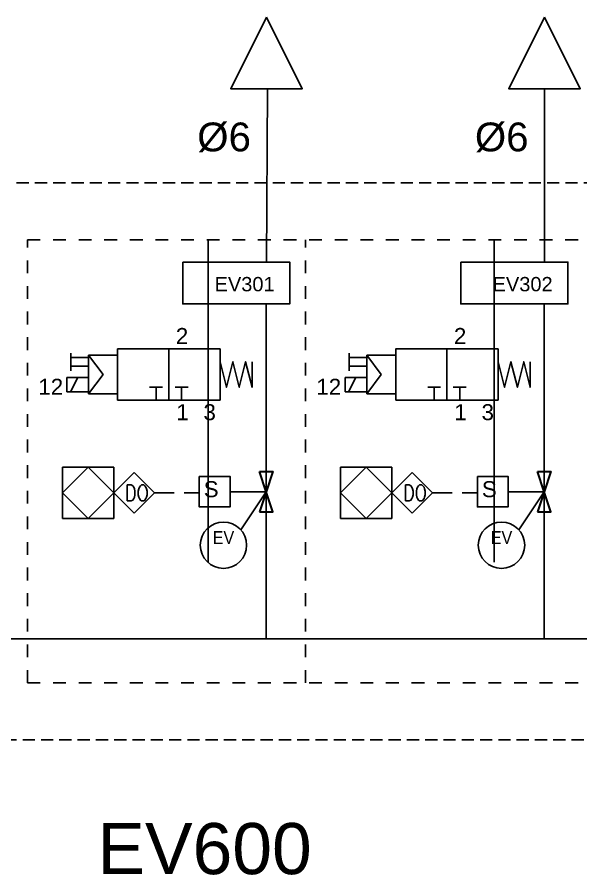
# Model space of a CAD drawing. Header units: millimetres. Extents: x 256 to 2599, y 626 to 1192.
# Drawn here: x 1922.1 to 2010.1, y 791.1 to 925.1 of the extents above; entities that cross this region are included whole.
import ezdxf
from ezdxf.enums import TextEntityAlignment as Align

# ---------------------------------------------------------------- set-up
doc = ezdxf.new("R2010")
doc.units = ezdxf.units.MM
for name, pattern in [('AM_ISO08W050', [18, 12, -1.5, 3, -1.5]), ('DASHEDTHIN0', [4, 2, -2]), ('HIDDEN', [9.525, 6.35, -3.175])]:
    doc.linetypes.add(name, pattern=pattern)
doc.layers.add('-Aria', color=7, linetype='Continuous', lineweight=30)
for name, color, linetype in [('10', 1, 'AM_ISO08W050'), ('Aria compressa', 140, 'Continuous'), ('Tag', 7, 'Continuous')]:
    doc.layers.add(name, color=color, linetype=linetype)
doc.styles.add('ARIAL_090', font='arial.ttf', dxfattribs={"width": 0.9})
doc.styles.add('PNP_LTYPE', font='txt.shx')
doc.styles.add('SIMPLEX', font='SIMPLEX', dxfattribs={"width": 0.8})
doc.styles.get("Standard").update_dxf_attribs({"font": 'arial.ttf'})
doc.linetypes.add('ISO-GENERAL', pattern='A,5,["/",PNP_LTYPE,S=1.5,R=0,X=0,Y=-0.75],-0.0001', length=5.0001)

# ---------------------------------------------------------------- blocks, each defined once
blk = doc.blocks.new('h3083')
for p, q in [((0, 8), (8, 8)), ((0, 0), (0, 8)), ((8, 8), (8, 0)), ((8, 0), (0, 0))]:
    blk.add_line(p, q)
blk = doc.blocks.new('*U28')
at = {"color": 0, "linetype": 'ByBlock', "lineweight": -2}
for start, end in [(0, 180), (180, 0)]:
    blk.add_arc((0, 0), 5, start, end, dxfattribs=at)
at = {"color": 0, "linetype": 'ByBlock', "lineweight": -2, "width": 0.9}
for tag, p in [('#(TargetObject.Type)', (0, 1.65)), ('#(TargetObject.LoopNumber)', (0, -1.65))]:
    blk.add_attdef(tag, text='', height=2.5, dxfattribs=at).set_placement(p, align=Align.MIDDLE_CENTER)
blk = doc.blocks.new('h3090')
for p, q in [((5.656854, 5.656854), (0, 0)), ((11.313708, 0), (5.656854, 5.656854)), ((0, 0), (5.656854, -5.656854)), ((5.656854, -5.656854), (11.313708, 0))]:
    blk.add_line(p, q)
blk = doc.blocks.new('do')
at = {"layer": 'Tag', "xscale": 0.5625, "yscale": 0.5625, "zscale": 0.5625}
blk.add_blockref('h3090', (1762.23, 791.36), dxfattribs=at)
blk.add_attdef('TEXT', (1763.61, 790.42), '', height=1.93)
blk = doc.blocks.new('h5010')
for p, q in [((-4, -2), (-4, 2)), ((0, 1), (-4, 1)), ((0, -1), (-4, -1))]:
    blk.add_line(p, q)
blk = doc.blocks.new('h5100')
for p, q in [((-6, -2), (-6, 2)), ((-6, 2), (0, 2)), ((-5, -2), (-3, 2)), ((0, -2), (-6, -2))]:
    blk.add_line(p, q)
blk = doc.blocks.new('h5081')
at = {"linetype": 'Continuous'}
blk.add_lwpolyline([(0, -2), (0, 2), (1, -2), (2, 2), (3, -2), (4, 2), (5, -2), (5, 2)], dxfattribs=at)
blk = doc.blocks.new('h7v32a')
for p, q in [((4, 2), (3, 2)), ((4, 0), (4, 2)), ((4, 2), (4, 2)), ((4, 2), (4, 2)), ((4, 2), (5, 2)), ((4, 2), (4, 2)), ((4, 2), (4, 2)), ((4, 0), (4, 2)), ((8, 2), (8, 2)), ((8, 0), (8, 2))]:
    blk.add_line(p, q)
at = {"linetype": 'Continuous'}
blk.add_line((7, 2), (9, 2), dxfattribs=at)
for points in [[(0, 8, 0, 1, 0), (0, 6, 0, 0, 0), (0, 0, 0, 0, 0)], [(12, 0, 0, 1, 0), (11.092019, 1.782013, 0, 0, 0), (8, 8, 0, 0, 0)]]:
    blk.add_lwpolyline(points, format="xyseb")
blk.add_lwpolyline([(-2, 0), (-2, 8), (14, 8), (14, 0)], close=True)
blk.add_lwpolyline([(6, 8), (6, 0)])

msp = doc.modelspace()

# ---------------------------------------------------------------- linework, layer by layer
at = {"layer": '-Aria'}
for points in [[(1959.94, 854.06), (1962.02, 854.06), (1960.98, 850.93)], [(2003.37, 854.06), (2005.46, 854.06), (2004.42, 850.93)], [(1959.94, 847.79), (1962.02, 847.79), (1960.98, 850.93)], [(2003.37, 847.79), (2005.46, 847.79), (2004.42, 850.93)]]:
    msp.add_lwpolyline(points, close=True, dxfattribs=at)
for points in [[(1961.02, 925.06), (1966.61, 913.87), (1955.44, 913.87)], [(2004.46, 925.06), (2010.05, 913.87), (1998.87, 913.87)]]:
    msp.add_lwpolyline(points, close=True)
at = {"layer": '10', "color": 0, "linetype": 'HIDDEN', "ltscale": 0.3}
msp.add_lwpolyline([(1876.27, 812.17), (1876.27, 899.17), (2373.48, 899.17), (2373.48, 812.17)], close=True, dxfattribs=at)
at = {"layer": 'Aria compressa', "linetype": 'ISO-GENERAL'}
for p, q in [((1961.02, 886.81), (1961.17, 913.87)), ((2004.45, 913.87), (2004.45, 886.81)), ((1951.9, 890.23), (1951.9, 839.91)), ((1996.61, 890.23), (1996.61, 839.91)), ((1960.98, 827.93), (1960.98, 880.27)), ((2004.42, 827.93), (2004.42, 880.27)), ((2351.91, 827.93), (1903.97, 827.93))]:
    msp.add_line(p, q, dxfattribs=at)
at = {"layer": 'Tag', "linetype": 'DASHEDTHIN0'}
for p, q in [((1923.69, 821.06), (1923.69, 890.28)), ((1923.69, 890.28), (2358.06, 890.28)), ((1967.13, 821.06), (1967.13, 890.28)), ((1923.69, 821.06), (2358.06, 821.06))]:
    msp.add_line(p, q, dxfattribs=at)
at = {"layer": 'Tag'}
for p, q in [((1933.24, 872.25), (1937.77, 872.25)), ((1933.24, 872.25), (1935.51, 869.24)), ((1933.24, 872.25), (1933.24, 866.23)), ((1976.68, 872.25), (1981.21, 872.25)), ((1976.68, 872.25), (1978.94, 869.24)), ((1976.68, 872.25), (1976.68, 866.23)), ((1933.24, 866.23), (1935.51, 869.24)), ((1976.68, 866.23), (1978.94, 869.24)), ((1933.24, 866.23), (1937.77, 866.23)), ((1976.68, 866.23), (1981.21, 866.23)), ((1929.17, 850.75), (1933.17, 854.75)), ((1933.17, 854.75), (1937.17, 850.75)), ((1972.61, 850.75), (1976.61, 854.75)), ((1976.61, 854.75), (1980.61, 850.75)), ((1955.33, 850.93), (1960.98, 850.93)), ((1957, 844.98), (1960.98, 850.93)), ((1998.76, 850.93), (2004.42, 850.93)), ((2000.43, 844.98), (2004.42, 850.93)), ((1933.17, 846.75), (1929.17, 850.75)), ((1937.17, 850.75), (1933.17, 846.75)), ((1943.53, 850.75), (1946.61, 850.75)), ((1948.15, 850.75), (1950.53, 850.75)), ((1976.61, 846.75), (1972.61, 850.75)), ((1980.61, 850.75), (1976.61, 846.75)), ((1986.97, 850.75), (1990.05, 850.75)), ((1991.59, 850.75), (1993.97, 850.75))]:
    msp.add_line(p, q, dxfattribs=at)
for points in [[(1947.95, 886.81), (1964.66, 886.81), (1964.66, 880.27), (1947.95, 880.27)], [(1991.38, 886.81), (2008.1, 886.81), (2008.1, 880.27), (1991.38, 880.27)], [(1950.53, 853.31), (1955.33, 853.31), (1955.33, 848.55), (1950.53, 848.55)], [(1993.97, 853.31), (1998.76, 853.31), (1998.76, 848.55), (1993.97, 848.55)]]:
    msp.add_lwpolyline(points, close=True, dxfattribs=at)

# ---------------------------------------------------------------- block references
for name, p in [('h7v32a', (1939.77, 865.24)), ('h7v32a', (1983.21, 865.24)), ('h5081', (1953.77, 869.24)), ('h5081', (1997.21, 869.24)), ('h3083', (1929.17, 846.75)), ('do', (174.94, 59.39)), ('h3083', (1972.61, 846.75)), ('do', (218.38, 59.39))]:
    msp.add_blockref(name, p, dxfattribs=at)
for name, p, xscale, yscale, zscale in [('h5010', (1933.24, 871.21), 0.6910935187972441, 0.6910935187972441, 0.6910935187972441), ('h5010', (1976.68, 871.21), 0.6910935187972441, 0.6910935187972441, 0.6910935187972441), ('h5100', (1933.24, 867.65), 0.5644755883135238, 0.5644755883135238, 0.5644755883135238), ('h5100', (1976.68, 867.65), 0.5644755883135238, 0.5644755883135238, 0.5644755883135238)]:
    msp.add_blockref(name, p, dxfattribs=dict(at, xscale=xscale, yscale=yscale, zscale=zscale))
ref = msp.add_blockref('*U28', (1954.3, 842.56), dxfattribs=dict(at, xscale=0.7246990090098623, yscale=0.7246990090098623, zscale=0.7246990090098623))
ref.add_attrib('#(TargetObject.Type)', 'EV', dxfattribs={"layer": '0', "color": 0, "linetype": 'ByBlock', "lineweight": -2, "ltscale": 2, "height": 2, "style": 'ARIAL_090', "width": 0.9}).set_placement((1954.3, 843.76), align=Align.MIDDLE)
ref = msp.add_blockref('*U28', (1997.74, 842.56), dxfattribs=dict(at, xscale=0.7246990090098623, yscale=0.7246990090098623, zscale=0.7246990090098623))
ref.add_attrib('#(TargetObject.Type)', 'EV', dxfattribs={"layer": '0', "color": 0, "linetype": 'ByBlock', "lineweight": -2, "ltscale": 2, "height": 2, "style": 'ARIAL_090', "width": 0.9}).set_placement((1997.74, 843.76), align=Align.MIDDLE)

# ---------------------------------------------------------------- texts
at = {"layer": 'Aria compressa', "char_height": 4.5, "attachment_point": 1}
for insert in [(1950.21, 908.6), (1993.58, 908.6)]:
    msp.add_mtext_dynamic_manual_height_columns('%%C6', width=7.3681, gutter_width=18.1, heights=[0], dxfattribs=dict(at, insert=insert))
at = {"layer": 'Tag', "attachment_point": 1}
for s, insert, char_height, width in [('\\pxqc;EV301', (1953.23, 884.47), 2.2356, 8.7509), ('\\pxqc;EV302', (1996.66, 884.47), 2.2356, 8.7509), ('\\pxqc;EV600', (1935.72, 799.16), 7.9854, 31.2573)]:
    msp.add_mtext(s, dxfattribs=dict(at, insert=insert, char_height=char_height, width=width))
at = {"layer": 'Tag', "char_height": 2.5, "attachment_point": 1}
for s, width, insert in [('2', 2.8337, (1946.86, 876.5)), ('2', 2.8337, (1990.3, 876.5)), ('12', 3.0385, (1925.38, 868.57)), ('12', 3.0385, (1968.81, 868.57)), ('1', 3.0385, (1946.93, 864.6)), ('3', 3.0385, (1951.18, 864.6)), ('1', 3.0385, (1990.36, 864.6)), ('3', 3.0385, (1994.62, 864.6)), ('S', 3.584, (1951.22, 852.57)), ('S', 3.584, (1994.66, 852.57))]:
    msp.add_mtext_dynamic_manual_height_columns(s, width=width, gutter_width=12.5, heights=[0], dxfattribs=dict(at, insert=insert))
at = {"layer": 'Tag', "char_height": 2.5, "attachment_point": 1, "style": 'SIMPLEX'}
for insert in [(1938.94, 851.98), (1982.38, 851.98)]:
    msp.add_mtext_dynamic_manual_height_columns('DO', width=3.182, gutter_width=12.5, heights=[0], dxfattribs=dict(at, insert=insert))

doc.saveas('drawing.dxf')
